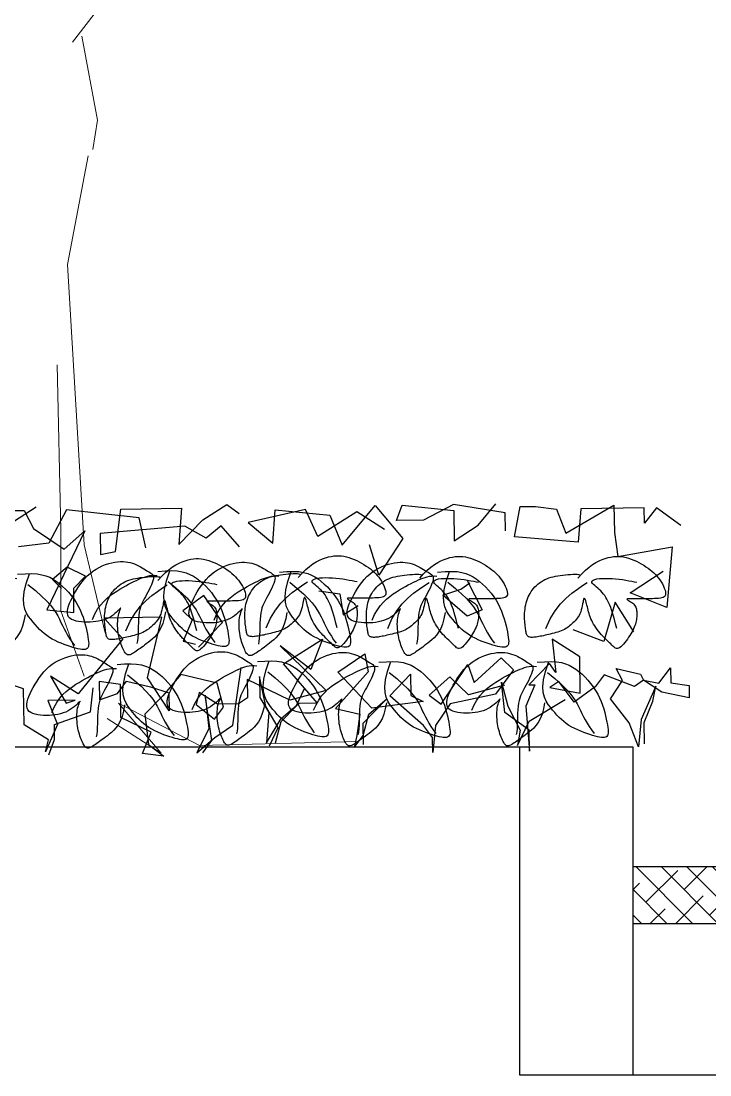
# Model space of a CAD drawing. Extents: x -1568 to -728, y -1287 to -990.
# Drawn here: x -1272.76 to -1269.11, y -1098.82 to -1093.24 of the extents above; entities that cross this region are included whole.
import ezdxf

# ---------------------------------------------------------------- set-up
doc = ezdxf.new("R2010")
doc.units = 0
doc.header["$LTSCALE"] = 5
doc.layers.get('0').update_dxf_attribs({"linetype": 'CONTINUOUS'})
for name, color, linetype in [('fz', 7, 'CONTINUOUS'), ('LH', 94, 'CONTINUOUS'), ('尺寸标注', 2, 'CONTINUOUS'), ('道路结构', 7, 'CONTINUOUS')]:
    doc.layers.add(name, color=color, linetype=linetype)

# ---------------------------------------------------------------- blocks, each defined once
blk = doc.blocks.new('乔木02')
at = {"color": 106, "lineweight": 20}
for p, q in [((251.8, 912.4), (218, 736.5)), ((218, 736.5), (245.1, 283.2)), ((201.4, 574.5), (207.6, 307.1)), ((207.6, 307.1), (207.6, 176.5)), ((245.1, 283.2), (278.9, 141.2)), ((207.6, 176.5), (245, 70.7)), ((301, 27.2), (431.7, -41.2)), ((369.5, -53.6), (301, 27.2)), ((282.3, 2.3), (369.5, -53.6)), ((431.7, -41.2), (686.9, -35))]:
    blk.add_line(p, q, dxfattribs=at)
for points in [[(498.5, 2592.9), (511.1, 2253), (526.2, 1991.2), (518.6, 1757.1), (432.8, 1524.2), (337.1, 1259.8), (301.8, 1194.4), (226.3, 1096.2)], [(241.4, 1106.3), (266.6, 970.3), (259, 922.5)]]:
    blk.add_lwpolyline(points, dxfattribs=at)
blk = doc.blocks.new('LIM43')
at = {"color": 98}
for p, q in [((942284.4114, 2579500.6716), (942284.5407, 2579500.7657)), ((942284.5407, 2579500.7657), (942284.6036, 2579500.6849)), ((942284.6036, 2579500.6849), (942284.6047, 2579500.7649)), ((942284.6047, 2579500.7649), (942284.9407, 2579500.7603)), ((942284.7649, 2579500.7787), (942284.7629, 2579500.6348)), ((942285.019, 2579500.6313), (942284.7649, 2579500.7787)), ((942284.9407, 2579500.7603), (942284.9543, 2579500.5842)), ((942285.0687, 2579500.7585), (942285.019, 2579500.6313)), ((942285.1809, 2579500.773), (942285.0687, 2579500.7585)), ((942285.2609, 2579500.7719), (942285.1809, 2579500.773)), ((942285.2907, 2579500.6116), (942285.2609, 2579500.7719)), ((942285.3405, 2579500.7388), (942285.6132, 2579500.7831)), ((942285.4836, 2579500.6729), (942285.3891, 2579500.7861)), ((942285.6127, 2579500.7511), (942285.6105, 2579500.5912)), ((942285.8852, 2579500.7793), (942285.6127, 2579500.7511)), ((942285.6132, 2579500.7831), (942285.7721, 2579500.7009)), ((942286.0292, 2579500.7774), (942285.8828, 2579500.6035)), ((942285.9161, 2579500.699), (942285.8852, 2579500.7793)), ((942286.2023, 2579500.5672), (942286.0292, 2579500.7774)), ((942286.557, 2579500.7542), (942286.2685, 2579500.7261)), ((942286.331, 2579500.6134), (942286.397, 2579500.7564)), ((942286.397, 2579500.7564), (942286.7001, 2579500.6883)), ((942286.5706, 2579500.5781), (942286.557, 2579500.7542)), ((942286.8134, 2579500.7827), (942286.7487, 2579500.7356)), ((942286.9403, 2579500.701), (942286.8134, 2579500.7827)), ((942287.3732, 2579500.759), (942287.0532, 2579500.7634)), ((942287.0532, 2579500.7634), (942287.0666, 2579500.5713)), ((942287.2765, 2579500.7124), (942287.6612, 2579500.7551)), ((942287.4021, 2579500.5348), (942287.3732, 2579500.759)), ((942287.6612, 2579500.7551), (942287.7548, 2579500.5779)), ((942287.8214, 2579500.7689), (942288.0753, 2579500.6055)), ((942287.8852, 2579500.752), (942287.8359, 2579500.6568)), ((942287.9812, 2579500.7507), (942287.8852, 2579500.752)), ((942285.3392, 2579500.6429), (942285.3405, 2579500.7388)), ((942285.7721, 2579500.7009), (942285.9161, 2579500.699)), ((942285.9794, 2579500.6501), (942286.1247, 2579500.7441)), ((942286.1247, 2579500.7441), (942286.331, 2579500.6134)), ((942286.2685, 2579500.7261), (942286.2023, 2579500.5672)), ((942287.0666, 2579500.5713), (942286.9403, 2579500.701)), ((942287.2424, 2579500.5529), (942287.2765, 2579500.7124)), ((942285.6105, 2579500.5912), (942285.4836, 2579500.6729)), ((942286.7001, 2579500.6883), (942286.5706, 2579500.5781)), ((942286.7463, 2579500.5597), (942286.8439, 2579500.6703)), ((942286.8439, 2579500.6703), (942286.923, 2579500.6053)), ((942286.923, 2579500.6053), (942287.0359, 2579500.6677)), ((942287.0359, 2579500.6677), (942287.4835, 2579500.6296)), ((942287.6744, 2579500.547), (942287.5637, 2579500.6445)), ((942287.5637, 2579500.6445), (942287.766, 2579500.226)), ((942287.8359, 2579500.6568), (942287.6744, 2579500.547)), ((942284.7629, 2579500.6348), (942284.7452, 2579500.5071)), ((942284.9543, 2579500.5842), (942285.2907, 2579500.6116)), ((942285.8828, 2579500.6035), (942286.0081, 2579500.4099)), ((942287.4835, 2579500.6296), (942287.4819, 2579500.5177)), ((942284.7452, 2579500.5071), (942284.4578, 2579500.559)), ((942284.4578, 2579500.559), (942284.4855, 2579500.2389)), ((942286.0081, 2579500.4099), (942286.0583, 2579500.5691)), ((942287.4819, 2579500.5177), (942287.4021, 2579500.5348)), ((942287.7548, 2579500.5779), (942287.9146, 2579500.5598)), ((942284.6786, 2579500.3162), (942284.5041, 2579500.4305)), ((942287.5604, 2579500.4047), (942287.6571, 2579500.4513)), ((942287.6571, 2579500.4513), (942287.7362, 2579500.3863)), ((942285.5437, 2579500.3843), (942285.4615, 2579500.2255)), ((942285.575, 2579500.3359), (942285.5275, 2579500.3685)), ((942287.6235, 2579500.3399), (942287.5604, 2579500.4047)), ((942287.7362, 2579500.3863), (942287.6875, 2579500.339)), ((942284.4855, 2579500.2389), (942284.6786, 2579500.3162)), ((942285.5411, 2579500.1925), (942285.6706, 2579500.3026)), ((942285.6706, 2579500.3026), (942285.575, 2579500.3359)), ((942286.2148, 2579500.3112), (942286.1973, 2579500.1995)), ((942286.3271, 2579500.3256), (942286.2148, 2579500.3112)), ((942287.6218, 2579500.212), (942287.6235, 2579500.3399)), ((942284.6597, 2579500.1086), (942284.7579, 2579500.2671)), ((942284.7579, 2579500.2671), (942284.8191, 2579500.0584)), ((942286.1973, 2579500.1995), (942286.118, 2579500.2485)), ((942286.8369, 2579500.1588), (942286.9349, 2579500.3013)), ((942286.9349, 2579500.3013), (942287.0458, 2579500.2199)), ((942285.4615, 2579500.2255), (942285.5411, 2579500.1925)), ((942287.0458, 2579500.2199), (942286.9971, 2579500.1726)), ((942287.766, 2579500.226), (942287.6218, 2579500.212)), ((942286.9631, 2579500.0291), (942286.8369, 2579500.1588)), ((942286.9971, 2579500.1726), (942287.0436, 2579500.06)), ((942287.1573, 2579500.1864), (942287.4613, 2579500.1822)), ((942287.233, 2579499.8656), (942287.1573, 2579500.1864)), ((942287.4613, 2579500.1822), (942287.3638, 2579500.0716)), ((942284.8191, 2579500.0584), (942284.98, 2579500.1202)), ((942284.946, 2579499.9767), (942285.0913, 2579500.0707)), ((942285.0913, 2579500.0707), (942285.0729, 2579499.8951)), ((942286.5311, 2579500.035), (942286.2878, 2579499.7985)), ((942286.5138, 2579499.9393), (942286.3076, 2579500.0701)), ((942286.3076, 2579500.0701), (942286.3694, 2579499.9093)), ((942286.3694, 2579499.9093), (942286.5311, 2579500.035)), ((942287.0436, 2579500.06), (942286.9794, 2579500.0449)), ((942287.3638, 2579500.0716), (942287.5999, 2579499.7806)), ((942284.9434, 2579499.7849), (942284.946, 2579499.9767)), ((942285.362, 2579499.9711), (942285.2971, 2579499.908)), ((942285.5043, 2579499.8412), (942285.362, 2579499.9711)), ((942286.0825, 2579499.9932), (942286.0652, 2579499.8975)), ((942286.2252, 2579499.8953), (942286.0825, 2579499.9932)), ((942284.4651, 2579499.9194), (942284.464, 2579499.8394)), ((942284.528, 2579499.8386), (942284.4651, 2579499.9194)), ((942284.7531, 2579499.9154), (942284.6247, 2579499.8852)), ((942284.7202, 2579499.8519), (942284.7531, 2579499.9154)), ((942285.0729, 2579499.8951), (942285.1056, 2579499.9426)), ((942285.1056, 2579499.9426), (942285.216, 2579499.8292)), ((942285.5376, 2579499.9367), (942285.5043, 2579499.8412)), ((942285.6787, 2579499.7269), (942285.5376, 2579499.9367)), ((942286.335, 2579499.7339), (942286.5138, 2579499.9393)), ((942286.7815, 2579499.6159), (942286.7376, 2579499.9203)), ((942284.6247, 2579499.8852), (942284.6082, 2579499.8534)), ((942284.6558, 2579499.8208), (942284.8167, 2579499.8826)), ((942284.8167, 2579499.8826), (942284.8638, 2579499.818)), ((942285.2971, 2579499.908), (942285.3914, 2579499.7788)), ((942285.5354, 2579499.7768), (942285.6327, 2579499.8714)), ((942285.6327, 2579499.8714), (942285.7434, 2579499.774)), ((942285.8409, 2579499.8846), (942285.8394, 2579499.7727)), ((942285.9514, 2579499.7711), (942285.8409, 2579499.8846)), ((942286.0465, 2579499.7059), (942286.2252, 2579499.8953)), ((942286.0652, 2579499.8975), (942286.2385, 2579499.7033)), ((942286.4792, 2579499.7479), (942286.7047, 2579499.8568)), ((942286.6068, 2579499.7142), (942286.6409, 2579499.8736)), ((942286.6409, 2579499.8736), (942286.6394, 2579499.7617)), ((942286.7047, 2579499.8568), (942286.7034, 2579499.7609)), ((942286.8645, 2579499.8386), (942287.0572, 2579499.8839)), ((942287.0572, 2579499.8839), (942287.1517, 2579499.7707)), ((942287.1186, 2579499.6912), (942287.233, 2579499.8656)), ((942287.5999, 2579499.7806), (942287.7452, 2579499.8745)), ((942287.7452, 2579499.8745), (942287.6632, 2579499.7318)), ((942287.8883, 2579499.8086), (942288.0812, 2579499.8699)), ((942284.3678, 2579499.8248), (942284.3669, 2579499.7608)), ((942284.464, 2579499.8394), (942284.3678, 2579499.8248)), ((942284.5114, 2579499.7908), (942284.6082, 2579499.8534)), ((942284.6082, 2579499.8534), (942284.528, 2579499.8386)), ((942284.5587, 2579499.7422), (942284.5438, 2579499.8224)), ((942284.5438, 2579499.8224), (942284.6214, 2579499.6454)), ((942284.6082, 2579499.8534), (942284.6558, 2579499.8208)), ((942284.7829, 2579499.7551), (942284.7202, 2579499.8519)), ((942284.8638, 2579499.818), (942284.9747, 2579499.7365)), ((942285.1038, 2579499.8147), (942284.9434, 2579499.7849)), ((942284.9747, 2579499.7365), (942285.0563, 2579499.8473)), ((942285.0563, 2579499.8473), (942285.1038, 2579499.8147)), ((942285.216, 2579499.8292), (942285.184, 2579499.8296)), ((942285.184, 2579499.8296), (942285.2305, 2579499.717)), ((942285.3603, 2579499.8432), (942285.3265, 2579499.7157)), ((942285.3421, 2579499.6835), (942285.3603, 2579499.8432)), ((942285.344, 2579499.8274), (942285.5354, 2579499.7768)), ((942286.4468, 2579499.7164), (942286.4001, 2579499.813)), ((942286.8308, 2579499.7112), (942286.8645, 2579499.8386)), ((942287.2163, 2579499.8178), (942287.1199, 2579499.7872)), ((942287.3447, 2579499.848), (942287.2163, 2579499.8178)), ((942287.3919, 2579499.7834), (942287.3447, 2579499.848)), ((942287.3741, 2579499.6558), (942287.3765, 2579499.8316)), ((942287.3765, 2579499.8316), (942287.4888, 2579499.8461)), ((942287.4888, 2579499.8461), (942287.4874, 2579499.7502)), ((942287.5346, 2579499.6856), (942287.5203, 2579499.8137)), ((942287.8857, 2579499.6168), (942287.8883, 2579499.8086)), ((942284.3669, 2579499.7608), (942284.5114, 2579499.7908)), ((942284.6852, 2579499.6286), (942284.7829, 2579499.7551)), ((942285.2134, 2579499.6373), (942285.0229, 2579499.7518)), ((942285.3914, 2579499.7788), (942285.6307, 2579499.7276)), ((942285.7434, 2579499.774), (942285.6787, 2579499.7269)), ((942285.7732, 2579499.6137), (942285.9514, 2579499.7711)), ((942285.8394, 2579499.7727), (942285.775, 2579499.7416)), ((942286.0621, 2579499.6737), (942285.9672, 2579499.7549)), ((942285.9672, 2579499.7549), (942286.0934, 2579499.6253)), ((942286.2878, 2579499.7985), (942286.4792, 2579499.7479)), ((942286.6394, 2579499.7617), (942286.5903, 2579499.6825)), ((942286.7034, 2579499.7609), (942286.751, 2579499.7282)), ((942286.863, 2579499.7267), (942286.9599, 2579499.7893)), ((942286.8924, 2579499.5344), (942286.9276, 2579499.7738)), ((942286.9276, 2579499.7738), (942286.9092, 2579499.5982)), ((942286.9599, 2579499.7893), (942286.975, 2579499.7252)), ((942287.1199, 2579499.7872), (942287.1186, 2579499.6912)), ((942287.1517, 2579499.7707), (942287.2463, 2579499.6735)), ((942287.4874, 2579499.7502), (942287.3919, 2579499.7834)), ((942287.6154, 2579499.7484), (942287.7594, 2579499.7464)), ((942287.6632, 2579499.7318), (942287.6154, 2579499.7484)), ((942287.7594, 2579499.7464), (942287.7097, 2579499.6192)), ((942284.6052, 2579499.6296), (942284.5587, 2579499.7422)), ((942285.2305, 2579499.717), (942285.2112, 2579499.4775)), ((942285.3265, 2579499.7157), (942285.2608, 2579499.5887)), ((942285.6307, 2579499.7276), (942285.7092, 2579499.6146)), ((942285.775, 2579499.7416), (942286.0465, 2579499.7059)), ((942286.2385, 2579499.7033), (942286.1101, 2579499.673)), ((942286.431, 2579499.7326), (942286.335, 2579499.7339)), ((942286.5259, 2579499.6514), (942286.431, 2579499.7326)), ((942286.5257, 2579499.6354), (942286.4468, 2579499.7164)), ((942286.5412, 2579499.6032), (942286.6068, 2579499.7142)), ((942286.751, 2579499.7282), (942286.863, 2579499.7267)), ((942286.8779, 2579499.6466), (942286.8308, 2579499.7112)), ((942286.975, 2579499.7252), (942286.8779, 2579499.6466)), ((942284.6214, 2579499.6454), (942284.6354, 2579499.5013)), ((942285.2128, 2579499.5894), (942285.3421, 2579499.6835)), ((942285.2757, 2579499.5086), (942285.2134, 2579499.6373)), ((942286.0926, 2579499.5614), (942286.0621, 2579499.6737)), ((942286.1101, 2579499.673), (942286.1246, 2579499.5609)), ((942286.5561, 2579499.523), (942286.5257, 2579499.6354)), ((942286.6041, 2579499.5224), (942286.5259, 2579499.6514)), ((942286.5903, 2579499.6825), (942286.6041, 2579499.5224)), ((942287.213, 2579499.578), (942287.3741, 2579499.6558)), ((942287.2463, 2579499.6735), (942287.2282, 2579499.5139)), ((942287.7257, 2579499.619), (942287.5346, 2579499.6856)), ((942284.6037, 2579499.5177), (942284.6052, 2579499.6296)), ((942284.6354, 2579499.5013), (942284.6852, 2579499.6286)), ((942285.2112, 2579499.4775), (942285.2128, 2579499.5894)), ((942285.2608, 2579499.5887), (942285.2757, 2579499.5086)), ((942285.7092, 2579499.6146), (942285.7232, 2579499.4705)), ((942285.7243, 2579499.5504), (942285.7732, 2579499.6137)), ((942286.0934, 2579499.6253), (942286.0919, 2579499.5134)), ((942286.5879, 2579499.5066), (942286.5412, 2579499.6032)), ((942286.8766, 2579499.5506), (942286.7815, 2579499.6159)), ((942286.9092, 2579499.5982), (942286.9715, 2579499.4694)), ((942287.2595, 2579499.4655), (942287.213, 2579499.578)), ((942287.7097, 2579499.6192), (942287.7717, 2579499.4745)), ((942287.7246, 2579499.5391), (942287.7257, 2579499.619)), ((942287.7566, 2579499.5386), (942287.8857, 2579499.6168)), ((942285.7232, 2579499.4705), (942285.7243, 2579499.5504)), ((942286.1397, 2579499.4968), (942286.0926, 2579499.5614)), ((942286.1246, 2579499.5609), (942286.1397, 2579499.4968)), ((942286.9715, 2579499.4694), (942286.8766, 2579499.5506)), ((942286.9395, 2579499.4698), (942286.8924, 2579499.5344)), ((942287.7555, 2579499.4587), (942287.7246, 2579499.5391)), ((942287.7717, 2579499.4745), (942287.7566, 2579499.5386)), ((942287.2282, 2579499.5139), (942287.1473, 2579499.451)), ((942287.1473, 2579499.451), (942287.2595, 2579499.4655))]:
    blk.add_line(p, q, dxfattribs=at)
blk = doc.blocks.new('花')
at = {"layer": 'LH', "color": 12}
for p, q in [((0.5797, 0.4507), (0.5698, 0.4448)), ((0.5901, 0.4561), (0.5797, 0.4507)), ((0.6009, 0.461), (0.5901, 0.4561)), ((0.6123, 0.4652), (0.6009, 0.461)), ((0.6241, 0.4688), (0.6123, 0.4652)), ((0.6366, 0.4716), (0.6241, 0.4688)), ((0.6496, 0.4736), (0.6366, 0.4716)), ((0.6634, 0.4747), (0.6496, 0.4736)), ((0.6779, 0.4749), (0.6634, 0.4747)), ((0.6932, 0.4741), (0.6779, 0.4749)), ((0.7092, 0.4722), (0.6932, 0.4741)), ((0.7259, 0.4693), (0.7092, 0.4722)), ((0.7431, 0.4652), (0.7259, 0.4693)), ((0.7605, 0.4599), (0.7431, 0.4652)), ((0.7779, 0.4533), (0.7605, 0.4599)), ((0.7953, 0.4454), (0.7779, 0.4533)), ((-0.5435, 0.395), (-0.5567, 0.3892)), ((-0.5303, 0.4), (-0.5435, 0.395)), ((-0.5172, 0.4041), (-0.5303, 0.4)), ((-0.5041, 0.4071), (-0.5172, 0.4041)), ((-0.4909, 0.4092), (-0.5041, 0.4071)), ((-0.4776, 0.4103), (-0.4909, 0.4092)), ((-0.4639, 0.4103), (-0.4776, 0.4103)), ((-0.4498, 0.4093), (-0.4639, 0.4103)), ((-0.4351, 0.4072), (-0.4498, 0.4093)), ((-0.4197, 0.4041), (-0.4351, 0.4072)), ((-0.4036, 0.3998), (-0.4197, 0.4041)), ((-0.3867, 0.3941), (-0.4036, 0.3998)), ((-0.369, 0.3867), (-0.3867, 0.3941)), ((0.3425, 0.3937), (0.321, 0.3859)), ((0.3674, 0.3998), (0.3425, 0.3937)), ((0.3964, 0.4039), (0.3674, 0.3998)), ((0.4303, 0.4061), (0.3964, 0.4039)), ((0.4295, 0.3534), (0.4075, 0.4044)), ((0.47, 0.4062), (0.4303, 0.4061)), ((0.4996, 0.3924), (0.4969, 0.3877)), ((0.5035, 0.3966), (0.4996, 0.3924)), ((0.5084, 0.4007), (0.5035, 0.3966)), ((0.5141, 0.4049), (0.5084, 0.4007)), ((0.5205, 0.4095), (0.5141, 0.4049)), ((0.5274, 0.4146), (0.5205, 0.4095)), ((0.5349, 0.4203), (0.5274, 0.4146)), ((0.5429, 0.4263), (0.5349, 0.4203)), ((0.5514, 0.4325), (0.5429, 0.4263)), ((0.5604, 0.4387), (0.5514, 0.4325)), ((0.5698, 0.4448), (0.5604, 0.4387)), ((0.8123, 0.4361), (0.7953, 0.4454)), ((0.8287, 0.4253), (0.8123, 0.4361)), ((0.8445, 0.4131), (0.8287, 0.4253)), ((0.8595, 0.3996), (0.8445, 0.4131)), ((0.8738, 0.3851), (0.8595, 0.3996)), ((-0.6308, 0.3427), (-0.6414, 0.334)), ((-0.6196, 0.3512), (-0.6308, 0.3427)), ((-0.6078, 0.3596), (-0.6196, 0.3512)), ((-0.5955, 0.3677), (-0.6078, 0.3596)), ((-0.5828, 0.3754), (-0.5955, 0.3677)), ((-0.5698, 0.3826), (-0.5828, 0.3754)), ((-0.5567, 0.3892), (-0.5698, 0.3826)), ((-0.3504, 0.3772), (-0.369, 0.3867)), ((-0.331, 0.3653), (-0.3504, 0.3772)), ((-0.3106, 0.3508), (-0.331, 0.3653)), ((-0.2893, 0.3332), (-0.3106, 0.3508)), ((-0.2428, 0.3349), (-0.2545, 0.3341)), ((-0.2299, 0.3354), (-0.2428, 0.3349)), ((-0.2163, 0.3356), (-0.2299, 0.3354)), ((-0.2025, 0.3355), (-0.2163, 0.3356)), ((-0.1889, 0.3352), (-0.2025, 0.3355)), ((-0.1756, 0.3347), (-0.1889, 0.3352)), ((-0.1627, 0.3338), (-0.1756, 0.3347)), ((0.2535, 0.3385), (0.2384, 0.3231)), ((0.2691, 0.3526), (0.2535, 0.3385)), ((0.2851, 0.3652), (0.2691, 0.3526)), ((0.3021, 0.3764), (0.2851, 0.3652)), ((0.321, 0.3859), (0.3021, 0.3764)), ((0.4201, 0.348), (0.3832, 0.3123)), ((0.4433, 0.3104), (0.4295, 0.3534)), ((0.4891, 0.387), (0.4751, 0.385)), ((0.5023, 0.3878), (0.4891, 0.387)), ((0.4954, 0.3823), (0.4953, 0.3759)), ((0.4953, 0.3759), (0.4968, 0.3682)), ((0.4969, 0.3877), (0.4954, 0.3823)), ((0.4968, 0.3682), (0.5, 0.3591)), ((0.5, 0.3591), (0.5045, 0.3487)), ((0.5147, 0.3874), (0.5023, 0.3878)), ((0.5045, 0.3487), (0.5103, 0.3374)), ((0.5103, 0.3374), (0.5169, 0.3254)), ((0.5267, 0.3861), (0.5147, 0.3874)), ((0.5385, 0.3838), (0.5267, 0.3861)), ((0.5503, 0.3808), (0.5385, 0.3838)), ((0.5622, 0.3771), (0.5503, 0.3808)), ((0.5745, 0.373), (0.5622, 0.3771)), ((0.5875, 0.3683), (0.5745, 0.373)), ((0.601, 0.3633), (0.5875, 0.3683)), ((0.6152, 0.3577), (0.601, 0.3633)), ((0.63, 0.3515), (0.6152, 0.3577)), ((0.6454, 0.3448), (0.63, 0.3515)), ((0.6615, 0.3373), (0.6454, 0.3448)), ((0.6782, 0.3292), (0.6615, 0.3373)), ((0.8872, 0.3699), (0.8738, 0.3851)), ((0.8998, 0.3542), (0.8872, 0.3699)), ((0.9116, 0.3382), (0.8998, 0.3542)), ((0.9225, 0.3222), (0.9116, 0.3382)), ((-0.6847, 0.2879), (-0.6917, 0.2777)), ((-0.6772, 0.2977), (-0.6847, 0.2879)), ((-0.6691, 0.3072), (-0.6772, 0.2977)), ((-0.6605, 0.3163), (-0.6691, 0.3072)), ((-0.6512, 0.3253), (-0.6605, 0.3163)), ((-0.6414, 0.334), (-0.6512, 0.3253)), ((-0.5189, 0.2807), (-0.5352, 0.2765)), ((-0.5016, 0.2848), (-0.5189, 0.2807)), ((-0.4836, 0.2888), (-0.5016, 0.2848)), ((-0.4653, 0.2923), (-0.4836, 0.2888)), ((-0.447, 0.2954), (-0.4653, 0.2923)), ((-0.4289, 0.2977), (-0.447, 0.2954)), ((-0.4114, 0.2993), (-0.4289, 0.2977)), ((-0.3949, 0.3002), (-0.4114, 0.2993)), ((-0.3799, 0.3003), (-0.3949, 0.3002)), ((-0.3666, 0.2996), (-0.3799, 0.3003)), ((-0.3555, 0.2981), (-0.3666, 0.2996)), ((-0.3469, 0.2958), (-0.3555, 0.2981)), ((-0.3413, 0.2926), (-0.3469, 0.2958)), ((-0.342, 0.2784), (-0.3393, 0.2838)), ((-0.3389, 0.2886), (-0.3413, 0.2926)), ((-0.3393, 0.2838), (-0.3389, 0.2886)), ((-0.2887, 0.2709), (-0.3142, 0.2852)), ((-0.267, 0.3124), (-0.2893, 0.3332)), ((-0.2776, 0.3296), (-0.2796, 0.3273)), ((-0.2724, 0.3315), (-0.2776, 0.3296)), ((-0.2646, 0.333), (-0.2724, 0.3315)), ((-0.2545, 0.3341), (-0.2646, 0.333)), ((-0.1502, 0.3326), (-0.1627, 0.3338)), ((-0.1379, 0.3309), (-0.1502, 0.3326)), ((-0.1261, 0.3288), (-0.1379, 0.3309)), ((-0.1145, 0.3262), (-0.1261, 0.3288)), ((-0.1034, 0.323), (-0.1145, 0.3262)), ((-0.0926, 0.3192), (-0.1034, 0.323)), ((-0.0822, 0.3148), (-0.0926, 0.3192)), ((-0.0723, 0.3098), (-0.0822, 0.3148)), ((-0.0627, 0.3043), (-0.0723, 0.3098)), ((-0.0535, 0.2983), (-0.0627, 0.3043)), ((-0.0448, 0.2918), (-0.0535, 0.2983)), ((-0.0365, 0.2849), (-0.0448, 0.2918)), ((-0.0287, 0.2775), (-0.0365, 0.2849)), ((0.21, 0.2891), (0.1971, 0.2707)), ((0.2238, 0.3066), (0.21, 0.2891)), ((0.2384, 0.3231), (0.2238, 0.3066)), ((0.3533, 0.281), (0.3296, 0.2535)), ((0.3832, 0.3123), (0.3533, 0.281)), ((0.45, 0.2744), (0.4433, 0.3104)), ((0.5169, 0.3254), (0.5242, 0.3132)), ((0.5242, 0.3132), (0.5318, 0.3009)), ((0.5318, 0.3009), (0.5395, 0.2889)), ((0.5395, 0.2889), (0.547, 0.2775)), ((0.6956, 0.3202), (0.6782, 0.3292)), ((0.7136, 0.3104), (0.6956, 0.3202)), ((0.732, 0.2992), (0.7136, 0.3104)), ((0.7506, 0.2864), (0.732, 0.2992)), ((0.7689, 0.2715), (0.7506, 0.2864)), ((0.9325, 0.3065), (0.9225, 0.3222)), ((0.9415, 0.2913), (0.9325, 0.3065)), ((0.9494, 0.2767), (0.9415, 0.2913)), ((-0.7146, 0.2331), (-0.7184, 0.222)), ((-0.7098, 0.2444), (-0.7146, 0.2331)), ((-0.7044, 0.2558), (-0.7098, 0.2444)), ((-0.6983, 0.267), (-0.7044, 0.2558)), ((-0.6917, 0.2777), (-0.6983, 0.267)), ((-0.5639, 0.2687), (-0.5755, 0.2654)), ((-0.5503, 0.2725), (-0.5639, 0.2687)), ((-0.5352, 0.2765), (-0.5503, 0.2725)), ((-0.395, 0.2175), (-0.3887, 0.2263)), ((-0.3887, 0.2263), (-0.382, 0.2348)), ((-0.382, 0.2348), (-0.3749, 0.2429)), ((-0.3749, 0.2429), (-0.3674, 0.2508)), ((-0.3674, 0.2508), (-0.3598, 0.2584)), ((-0.3598, 0.2584), (-0.3528, 0.2656)), ((-0.3528, 0.2656), (-0.3467, 0.2722)), ((-0.3467, 0.2722), (-0.342, 0.2784)), ((-0.2597, 0.2546), (-0.2887, 0.2709)), ((-0.2285, 0.2353), (-0.2597, 0.2546)), ((-0.1961, 0.2122), (-0.2285, 0.2353)), ((-0.0214, 0.2698), (-0.0287, 0.2775)), ((-0.0145, 0.2617), (-0.0214, 0.2698)), ((-0.0081, 0.2531), (-0.0145, 0.2617)), ((-0.0021, 0.2443), (-0.0081, 0.2531)), ((0.0033, 0.235), (-0.0021, 0.2443)), ((0.0082, 0.2254), (0.0033, 0.235)), ((0.0127, 0.2155), (0.0082, 0.2254)), ((0.1743, 0.232), (0.1648, 0.2119)), ((0.1851, 0.2516), (0.1743, 0.232)), ((0.1971, 0.2707), (0.1851, 0.2516)), ((0.311, 0.2291), (0.2967, 0.2074)), ((0.3296, 0.2535), (0.311, 0.2291)), ((0.4471, 0.2192), (0.4509, 0.2443)), ((0.4509, 0.2443), (0.45, 0.2744)), ((0.547, 0.2775), (0.554, 0.2669)), ((0.554, 0.2669), (0.5606, 0.2568)), ((0.5606, 0.2568), (0.5668, 0.2468)), ((0.5668, 0.2468), (0.5724, 0.2364)), ((0.5724, 0.2364), (0.5775, 0.2253)), ((0.5775, 0.2253), (0.582, 0.2129)), ((0.682, 0.2284), (0.682, 0.2291)), ((0.682, 0.2291), (0.6836, 0.2281)), ((0.6831, 0.2259), (0.682, 0.2284)), ((0.6852, 0.222), (0.6831, 0.2259)), ((0.6836, 0.2281), (0.6869, 0.2253)), ((0.6869, 0.2253), (0.6919, 0.221)), ((0.7869, 0.254), (0.7689, 0.2715)), ((0.8042, 0.2335), (0.7869, 0.254)), ((0.8205, 0.2097), (0.8042, 0.2335)), ((0.9559, 0.2627), (0.9494, 0.2767)), ((0.9608, 0.2496), (0.9559, 0.2627)), ((0.964, 0.2372), (0.9608, 0.2496)), ((0.9651, 0.2258), (0.964, 0.2372)), ((0.964, 0.2155), (0.9651, 0.2258)), ((-0.7228, 0.2017), (-0.723, 0.1931)), ((-0.723, 0.1931), (-0.7218, 0.1859)), ((-0.7212, 0.2114), (-0.7228, 0.2017)), ((-0.7218, 0.1859), (-0.7189, 0.1803)), ((-0.7184, 0.222), (-0.7212, 0.2114)), ((-0.7189, 0.1803), (-0.7145, 0.1761)), ((-0.7145, 0.1761), (-0.7087, 0.1731)), ((-0.7087, 0.1731), (-0.7016, 0.1713)), ((-0.7016, 0.1713), (-0.6933, 0.1703)), ((-0.6933, 0.1703), (-0.6839, 0.17)), ((-0.6839, 0.17), (-0.6736, 0.1701)), ((-0.6736, 0.1701), (-0.6625, 0.1706)), ((-0.6625, 0.1706), (-0.6506, 0.1712)), ((-0.6506, 0.1712), (-0.6383, 0.1719)), ((-0.6383, 0.1719), (-0.6256, 0.1727)), ((-0.6256, 0.1727), (-0.6128, 0.1735)), ((-0.6128, 0.1735), (-0.6001, 0.1744)), ((-0.6001, 0.1744), (-0.5877, 0.1754)), ((-0.5877, 0.1754), (-0.5757, 0.1764)), ((-0.5757, 0.1764), (-0.5644, 0.1774)), ((-0.5644, 0.1774), (-0.5539, 0.1785)), ((-0.5539, 0.1785), (-0.5445, 0.1794)), ((-0.5445, 0.1794), (-0.5362, 0.1803)), ((-0.5362, 0.1803), (-0.5291, 0.1808)), ((-0.5294, 0.1686), (-0.5348, 0.1647)), ((-0.5245, 0.1721), (-0.5294, 0.1686)), ((-0.5291, 0.1808), (-0.5235, 0.1811)), ((-0.5204, 0.175), (-0.5245, 0.1721)), ((-0.5235, 0.1811), (-0.5194, 0.181)), ((-0.5176, 0.1774), (-0.5204, 0.175)), ((-0.5194, 0.181), (-0.517, 0.1804)), ((-0.5164, 0.1792), (-0.5176, 0.1774)), ((-0.517, 0.1804), (-0.5164, 0.1792)), ((-0.4236, 0.1558), (-0.4198, 0.1674)), ((-0.4198, 0.1674), (-0.4157, 0.1784)), ((-0.4157, 0.1784), (-0.4111, 0.1888)), ((-0.4111, 0.1888), (-0.4061, 0.1988)), ((-0.4061, 0.1988), (-0.4008, 0.2084)), ((-0.4008, 0.2084), (-0.395, 0.2175)), ((-0.3029, 0.1655), (-0.3015, 0.1739)), ((-0.3015, 0.1739), (-0.3001, 0.1819)), ((-0.3001, 0.1819), (-0.2986, 0.1891)), ((-0.2986, 0.1891), (-0.297, 0.1952)), ((-0.297, 0.1952), (-0.2954, 0.2)), ((-0.2954, 0.2), (-0.2937, 0.203)), ((-0.2937, 0.203), (-0.2919, 0.2039)), ((-0.2919, 0.2039), (-0.29, 0.2024)), ((-0.29, 0.2024), (-0.288, 0.1984)), ((-0.288, 0.1984), (-0.2858, 0.1921)), ((-0.2858, 0.1921), (-0.2835, 0.184)), ((-0.2835, 0.184), (-0.2809, 0.1747)), ((-0.2809, 0.1747), (-0.278, 0.1644)), ((-0.1637, 0.1842), (-0.1961, 0.2122)), ((-0.1322, 0.1503), (-0.1637, 0.1842)), ((0.0166, 0.2052), (0.0127, 0.2155)), ((0.02, 0.1945), (0.0166, 0.2052)), ((0.023, 0.1837), (0.02, 0.1945)), ((0.0254, 0.1727), (0.023, 0.1837)), ((0.0275, 0.1617), (0.0254, 0.1727)), ((0.1498, 0.1712), (0.1441, 0.1509)), ((0.1566, 0.1916), (0.1498, 0.1712)), ((0.1648, 0.2119), (0.1566, 0.1916)), ((0.277, 0.169), (0.2696, 0.1513)), ((0.2857, 0.1875), (0.277, 0.169)), ((0.2967, 0.2074), (0.2857, 0.1875)), ((0.42, 0.1633), (0.4305, 0.1797)), ((0.4305, 0.1797), (0.4399, 0.198)), ((0.4399, 0.198), (0.4471, 0.2192)), ((0.4485, 0.19), (0.4569, 0.1573)), ((0.582, 0.2129), (0.5861, 0.1991)), ((0.5861, 0.1991), (0.5896, 0.1832)), ((0.5896, 0.1832), (0.5926, 0.1651)), ((0.688, 0.2166), (0.6852, 0.222)), ((0.6911, 0.2099), (0.688, 0.2166)), ((0.6944, 0.202), (0.6911, 0.2099)), ((0.6919, 0.221), (0.6984, 0.2155)), ((0.6974, 0.1929), (0.6944, 0.202)), ((0.7001, 0.1829), (0.6974, 0.1929)), ((0.6984, 0.2155), (0.7063, 0.2092)), ((0.7023, 0.1721), (0.7001, 0.1829)), ((0.704, 0.1607), (0.7023, 0.1721)), ((0.7063, 0.2092), (0.7154, 0.2025)), ((0.7154, 0.2025), (0.7257, 0.1957)), ((0.7257, 0.1957), (0.737, 0.1893)), ((0.737, 0.1893), (0.7492, 0.1834)), ((0.7492, 0.1834), (0.762, 0.1786)), ((0.762, 0.1786), (0.7756, 0.1747)), ((0.7756, 0.1747), (0.7896, 0.1717)), ((0.7896, 0.1717), (0.8042, 0.1696)), ((0.8042, 0.1696), (0.8191, 0.1684)), ((0.8191, 0.1684), (0.8343, 0.1679)), ((0.8356, 0.182), (0.8205, 0.2097)), ((0.8343, 0.1679), (0.8496, 0.1682)), ((0.8496, 0.1682), (0.8651, 0.1692)), ((0.8651, 0.1692), (0.8805, 0.1708)), ((0.8805, 0.1708), (0.8956, 0.1732)), ((0.8956, 0.1732), (0.91, 0.1763)), ((0.91, 0.1763), (0.9234, 0.1803)), ((0.9234, 0.1803), (0.9355, 0.1852)), ((0.9355, 0.1852), (0.9459, 0.1911)), ((0.9459, 0.1911), (0.9544, 0.1981)), ((0.9544, 0.1981), (0.9605, 0.2062)), ((0.9605, 0.2062), (0.964, 0.2155)), ((-0.5626, 0.1166), (-0.5627, 0.1101)), ((-0.5621, 0.1228), (-0.5626, 0.1166)), ((-0.5611, 0.1289), (-0.5621, 0.1228)), ((-0.5595, 0.1347), (-0.5611, 0.1289)), ((-0.5573, 0.1403), (-0.5595, 0.1347)), ((-0.5543, 0.1457), (-0.5573, 0.1403)), ((-0.5504, 0.1509), (-0.5543, 0.1457)), ((-0.5457, 0.1558), (-0.5504, 0.1509)), ((-0.5404, 0.1604), (-0.5457, 0.1558)), ((-0.5348, 0.1647), (-0.5404, 0.1604)), ((-0.4374, 0.0971), (-0.4339, 0.1144)), ((-0.4339, 0.1144), (-0.4305, 0.1297)), ((-0.4305, 0.1297), (-0.4272, 0.1434)), ((-0.4272, 0.1434), (-0.4236, 0.1558)), ((-0.3152, 0.1025), (-0.3127, 0.112)), ((-0.3127, 0.112), (-0.3105, 0.1212)), ((-0.3105, 0.1212), (-0.3087, 0.1303)), ((-0.3087, 0.1303), (-0.3071, 0.1393)), ((-0.3071, 0.1393), (-0.3056, 0.1482)), ((-0.3056, 0.1482), (-0.3042, 0.1569)), ((-0.3042, 0.1569), (-0.3029, 0.1655)), ((-0.278, 0.1644), (-0.2747, 0.1537)), ((-0.2747, 0.1537), (-0.2711, 0.1431)), ((-0.2711, 0.1431), (-0.2669, 0.1331)), ((-0.2669, 0.1331), (-0.2623, 0.1239)), ((-0.2623, 0.1239), (-0.2572, 0.1156)), ((-0.2572, 0.1156), (-0.2517, 0.108)), ((-0.1029, 0.1097), (-0.1322, 0.1503)), ((0.0291, 0.1507), (0.0275, 0.1617)), ((0.0304, 0.1399), (0.0291, 0.1507)), ((0.0313, 0.1293), (0.0304, 0.1399)), ((0.0319, 0.1191), (0.0313, 0.1293)), ((0.0323, 0.1094), (0.0319, 0.1191)), ((0.1357, 0.1118), (0.1327, 0.0934)), ((0.1395, 0.1311), (0.1357, 0.1118)), ((0.1441, 0.1509), (0.1395, 0.1311)), ((0.2561, 0.1163), (0.2492, 0.0987)), ((0.2628, 0.1338), (0.2561, 0.1163)), ((0.2696, 0.1513), (0.2628, 0.1338)), ((0.378, 0.106), (0.3887, 0.1192)), ((0.3887, 0.1192), (0.3992, 0.1331)), ((0.3992, 0.1331), (0.4096, 0.1478)), ((0.4096, 0.1478), (0.42, 0.1633)), ((0.4569, 0.1573), (0.4671, 0.1299)), ((0.4671, 0.1299), (0.4785, 0.1072)), ((0.5926, 0.1651), (0.5952, 0.1453)), ((0.5952, 0.1453), (0.5976, 0.1247)), ((0.5976, 0.1247), (0.5999, 0.1039)), ((0.7053, 0.1487), (0.704, 0.1607)), ((0.7061, 0.1365), (0.7053, 0.1487)), ((0.7059, 0.1), (0.7064, 0.112)), ((0.7065, 0.1242), (0.7061, 0.1365)), ((0.7064, 0.112), (0.7065, 0.1242)), ((-0.5627, 0.1101), (-0.5625, 0.1035)), ((-0.5625, 0.1035), (-0.5621, 0.0967)), ((-0.5621, 0.0967), (-0.5614, 0.0897)), ((-0.5614, 0.0897), (-0.5605, 0.0825)), ((-0.5605, 0.0825), (-0.5592, 0.0752)), ((-0.5592, 0.0752), (-0.5576, 0.0678)), ((-0.5576, 0.0678), (-0.5555, 0.0603)), ((-0.5555, 0.0603), (-0.553, 0.0526)), ((-0.4452, 0.0553), (-0.4411, 0.0775)), ((-0.4411, 0.0775), (-0.4374, 0.0971)), ((-0.3347, 0.0534), (-0.3299, 0.0634)), ((-0.3299, 0.0634), (-0.3255, 0.0733)), ((-0.3255, 0.0733), (-0.3216, 0.0832)), ((-0.3216, 0.0832), (-0.3181, 0.0929)), ((-0.3181, 0.0929), (-0.3152, 0.1025)), ((-0.2517, 0.108), (-0.246, 0.1012)), ((-0.246, 0.1012), (-0.24, 0.0949)), ((-0.24, 0.0949), (-0.2338, 0.0891)), ((-0.2338, 0.0891), (-0.2276, 0.0837)), ((-0.2276, 0.0837), (-0.2213, 0.0785)), ((-0.2213, 0.0785), (-0.215, 0.0735)), ((-0.215, 0.0735), (-0.2087, 0.0688)), ((-0.2087, 0.0688), (-0.2022, 0.0642)), ((-0.2022, 0.0642), (-0.1956, 0.0598)), ((-0.1956, 0.0598), (-0.1886, 0.0557)), ((-0.0767, 0.0613), (-0.1029, 0.1097)), ((0.0301, 0.0553), (0.0306, 0.0614)), ((0.0306, 0.0614), (0.0311, 0.068)), ((0.0311, 0.068), (0.0316, 0.0753)), ((0.0316, 0.0753), (0.032, 0.083)), ((0.032, 0.083), (0.0322, 0.0913)), ((0.0322, 0.0913), (0.0324, 0.1001)), ((0.0324, 0.1001), (0.0323, 0.1094)), ((0.1284, 0.0599), (0.1269, 0.0452)), ((0.1303, 0.076), (0.1284, 0.0599)), ((0.1327, 0.0934), (0.1303, 0.076)), ((0.2336, 0.063), (0.2243, 0.0446)), ((0.2418, 0.081), (0.2336, 0.063)), ((0.2492, 0.0987), (0.2418, 0.081)), ((0.3157, 0.0498), (0.3298, 0.0598)), ((0.3298, 0.0598), (0.343, 0.0704)), ((0.343, 0.0704), (0.3553, 0.0816)), ((0.3553, 0.0816), (0.3669, 0.0935)), ((0.3669, 0.0935), (0.378, 0.106)), ((0.4785, 0.1072), (0.4909, 0.0886)), ((0.4909, 0.0886), (0.5039, 0.0735)), ((0.5039, 0.0735), (0.5169, 0.0613)), ((0.5169, 0.0613), (0.5297, 0.0512)), ((0.5999, 0.1039), (0.6024, 0.0837)), ((0.6024, 0.0837), (0.6051, 0.0649)), ((0.6051, 0.0649), (0.6083, 0.0483)), ((0.6975, 0.0462), (0.6997, 0.0561)), ((0.6997, 0.0561), (0.7018, 0.0664)), ((0.7018, 0.0664), (0.7035, 0.0772)), ((0.7035, 0.0772), (0.7049, 0.0884)), ((0.7049, 0.0884), (0.7059, 0.1)), ((-0.553, 0.0526), (-0.55, 0.0448)), ((-0.55, 0.0448), (-0.5465, 0.0369)), ((-0.5465, 0.0369), (-0.5425, 0.0289)), ((-0.5425, 0.0289), (-0.538, 0.0208)), ((-0.538, 0.0208), (-0.533, 0.0126)), ((-0.533, 0.0126), (-0.5275, 0.0043)), ((-0.5275, 0.0043), (-0.5215, -0.0042)), ((-0.4497, 0.0301), (-0.4452, 0.0553)), ((-0.3719, -0.0028), (-0.3649, 0.0059)), ((-0.3649, 0.0059), (-0.3581, 0.015)), ((-0.3581, 0.015), (-0.3517, 0.0243)), ((-0.3517, 0.0243), (-0.3456, 0.0338)), ((-0.3456, 0.0338), (-0.34, 0.0436)), ((-0.34, 0.0436), (-0.3347, 0.0534)), ((-0.1886, 0.0557), (-0.1813, 0.0518)), ((-0.1813, 0.0518), (-0.1735, 0.0483)), ((-0.1735, 0.0483), (-0.1652, 0.045)), ((-0.1652, 0.045), (-0.1563, 0.0421)), ((-0.1563, 0.0421), (-0.1469, 0.0394)), ((-0.1469, 0.0394), (-0.1371, 0.0371)), ((-0.1371, 0.0371), (-0.1271, 0.0349)), ((-0.1271, 0.0349), (-0.1169, 0.033)), ((-0.1169, 0.033), (-0.1068, 0.0312)), ((-0.1068, 0.0312), (-0.0968, 0.0296)), ((-0.0968, 0.0296), (-0.087, 0.0281)), ((-0.087, 0.0281), (-0.0776, 0.0267)), ((-0.0776, 0.0267), (-0.0685, 0.0254)), ((-0.0685, 0.0254), (-0.0598, 0.0242)), ((-0.0598, 0.0242), (-0.0514, 0.0232)), ((-0.0514, 0.0232), (-0.0434, 0.0222)), ((-0.0434, 0.0222), (-0.0357, 0.0214)), ((-0.0357, 0.0214), (-0.0283, 0.0208)), ((-0.0283, 0.0208), (-0.0213, 0.0204)), ((-0.0213, 0.0204), (-0.0145, 0.0201)), ((-0.0145, 0.0201), (-0.0082, 0.0201)), ((-0.0082, 0.0201), (-0.0022, 0.0202)), ((-0.0022, 0.0202), (0.0033, 0.0207)), ((0.0033, 0.0207), (0.0084, 0.0214)), ((0.0084, 0.0214), (0.0129, 0.0225)), ((0.0129, 0.0225), (0.0168, 0.0238)), ((0.0168, 0.0238), (0.0201, 0.0256)), ((0.0201, 0.0256), (0.0228, 0.0277)), ((0.0228, 0.0277), (0.0248, 0.0302)), ((0.0248, 0.0302), (0.0264, 0.0331)), ((0.0264, 0.0331), (0.0276, 0.0365)), ((0.0276, 0.0365), (0.0285, 0.0404)), ((0.0285, 0.0404), (0.0291, 0.0448)), ((0.0291, 0.0448), (0.0296, 0.0498)), ((0.0296, 0.0498), (0.0301, 0.0553)), ((0.1258, 0.032), (0.1253, 0.0203)), ((0.1253, 0.0203), (0.1255, 0.0101)), ((0.1255, 0.0101), (0.1265, 0.0014)), ((0.1269, 0.0452), (0.1258, 0.032)), ((0.1265, 0.0014), (0.1284, -0.0058)), ((0.2137, 0.0259), (0.2013, 0.0065)), ((0.2103, -0.0035), (0.2244, 0.0022)), ((0.2243, 0.0446), (0.2137, 0.0259)), ((0.2244, 0.0022), (0.2392, 0.0086)), ((0.2392, 0.0086), (0.2545, 0.0156)), ((0.2545, 0.0156), (0.2701, 0.0232)), ((0.2701, 0.0232), (0.2856, 0.0315)), ((0.2856, 0.0315), (0.3009, 0.0403)), ((0.3009, 0.0403), (0.3157, 0.0498)), ((0.5297, 0.0512), (0.5418, 0.0427)), ((0.5418, 0.0427), (0.553, 0.0353)), ((0.553, 0.0353), (0.5633, 0.0287)), ((0.5633, 0.0287), (0.5727, 0.0228)), ((0.5727, 0.0228), (0.5814, 0.0174)), ((0.5814, 0.0174), (0.5896, 0.0126)), ((0.5896, 0.0126), (0.5974, 0.008)), ((0.5974, 0.008), (0.6048, 0.0037)), ((0.6048, 0.0037), (0.6121, -0.0006)), ((0.6083, 0.0483), (0.6121, 0.0346)), ((0.6817, -0.0025), (0.6845, 0.0041)), ((0.6845, 0.0041), (0.6873, 0.0115)), ((0.6873, 0.0115), (0.6899, 0.0194)), ((0.6899, 0.0194), (0.6925, 0.0279)), ((0.6925, 0.0279), (0.6951, 0.0368)), ((0.6951, 0.0368), (0.6975, 0.0462)), ((-0.5215, -0.0042), (-0.5151, -0.0128)), ((-0.5151, -0.0128), (-0.5083, -0.0215)), ((-0.5083, -0.0215), (-0.501, -0.0304)), ((-0.501, -0.0304), (-0.4935, -0.0391)), ((-0.4935, -0.0391), (-0.4858, -0.0475)), ((-0.4858, -0.0475), (-0.4782, -0.0552)), ((-0.4782, -0.0552), (-0.4707, -0.0622)), ((-0.4219, -0.061), (-0.4171, -0.0551)), ((-0.4171, -0.0551), (-0.4119, -0.0486)), ((-0.4119, -0.0486), (-0.406, -0.0418)), ((-0.406, -0.0418), (-0.3997, -0.0346)), ((-0.3997, -0.0346), (-0.393, -0.0271)), ((-0.393, -0.0271), (-0.386, -0.0193)), ((-0.386, -0.0193), (-0.379, -0.0112)), ((-0.379, -0.0112), (-0.3719, -0.0028)), ((0.1272, -0.0543), (0.1159, -0.0585)), ((0.139, -0.0507), (0.1272, -0.0543)), ((0.1284, -0.0058), (0.1313, -0.0115)), ((0.1313, -0.0115), (0.1354, -0.0157)), ((0.1354, -0.0157), (0.1407, -0.0184)), ((0.1515, -0.0479), (0.139, -0.0507)), ((0.1407, -0.0184), (0.1473, -0.0196)), ((0.1473, -0.0196), (0.155, -0.0196)), ((0.1645, -0.0459), (0.1515, -0.0479)), ((0.155, -0.0196), (0.1639, -0.0183)), ((0.1639, -0.0183), (0.1739, -0.016)), ((0.1783, -0.0448), (0.1645, -0.0459)), ((0.1739, -0.016), (0.185, -0.0127)), ((0.1928, -0.0446), (0.1783, -0.0448)), ((0.185, -0.0127), (0.1971, -0.0085)), ((0.2081, -0.0454), (0.1928, -0.0446)), ((0.1971, -0.0085), (0.2103, -0.0035)), ((0.2241, -0.0473), (0.2081, -0.0454)), ((0.2408, -0.0502), (0.2241, -0.0473)), ((0.258, -0.0543), (0.2408, -0.0502)), ((0.2754, -0.0596), (0.258, -0.0543)), ((0.6121, -0.0006), (0.6193, -0.0049)), ((0.6193, -0.0049), (0.6263, -0.009)), ((0.6263, -0.009), (0.6332, -0.0129)), ((0.6332, -0.0129), (0.6399, -0.0162)), ((0.6399, -0.0162), (0.6462, -0.019)), ((0.6462, -0.019), (0.6522, -0.0209)), ((0.6522, -0.0209), (0.6578, -0.0218)), ((0.6578, -0.0218), (0.6628, -0.0215)), ((0.6628, -0.0215), (0.6674, -0.02)), ((0.6674, -0.02), (0.6715, -0.0172)), ((0.6715, -0.0172), (0.6752, -0.0133)), ((0.6752, -0.0133), (0.6786, -0.0084)), ((0.6786, -0.0084), (0.6817, -0.0025)), ((-0.4707, -0.0622), (-0.4634, -0.068)), ((-0.4634, -0.068), (-0.4567, -0.0725)), ((-0.4567, -0.0725), (-0.4504, -0.0754)), ((-0.4504, -0.0754), (-0.4449, -0.0765)), ((-0.4449, -0.0765), (-0.4398, -0.0759)), ((-0.4398, -0.0759), (-0.4352, -0.0739)), ((-0.4352, -0.0739), (-0.4308, -0.0707)), ((-0.4308, -0.0707), (-0.4264, -0.0663)), ((-0.4264, -0.0663), (-0.4219, -0.061)), ((0.0354, -0.11), (0.029, -0.1146)), ((0.0423, -0.1049), (0.0354, -0.11)), ((0.0498, -0.0992), (0.0423, -0.1049)), ((0.0578, -0.0932), (0.0498, -0.0992)), ((0.0663, -0.087), (0.0578, -0.0932)), ((0.0753, -0.0808), (0.0663, -0.087)), ((0.0847, -0.0747), (0.0753, -0.0808)), ((0.0946, -0.0688), (0.0847, -0.0747)), ((0.105, -0.0634), (0.0946, -0.0688)), ((0.1159, -0.0585), (0.105, -0.0634)), ((0.2929, -0.0662), (0.2754, -0.0596)), ((0.3102, -0.0741), (0.2929, -0.0662)), ((0.3272, -0.0834), (0.3102, -0.0741)), ((0.3436, -0.0942), (0.3272, -0.0834)), ((0.3594, -0.1064), (0.3436, -0.0942)), ((0.3744, -0.1199), (0.3594, -0.1064)), ((-0.216, -0.1669), (-0.2316, -0.181)), ((-0.2, -0.1543), (-0.216, -0.1669)), ((-0.183, -0.1431), (-0.2, -0.1543)), ((-0.1641, -0.1336), (-0.183, -0.1431)), ((-0.1426, -0.1258), (-0.1641, -0.1336)), ((-0.1177, -0.1197), (-0.1426, -0.1258)), ((-0.0887, -0.1156), (-0.1177, -0.1197)), ((-0.0548, -0.1134), (-0.0887, -0.1156)), ((-0.0555, -0.1661), (-0.0776, -0.1151)), ((-0.0418, -0.2091), (-0.0555, -0.1661)), ((-0.0151, -0.1133), (-0.0548, -0.1134)), ((0.0041, -0.1325), (-0.0099, -0.1345)), ((0.0172, -0.1317), (0.0041, -0.1325)), ((0.0103, -0.1372), (0.0102, -0.1436)), ((0.0102, -0.1436), (0.0117, -0.1513)), ((0.0118, -0.1318), (0.0103, -0.1372)), ((0.0117, -0.1513), (0.0149, -0.1604)), ((0.0145, -0.1271), (0.0118, -0.1318)), ((0.0184, -0.1229), (0.0145, -0.1271)), ((0.0149, -0.1604), (0.0195, -0.1708)), ((0.0296, -0.1321), (0.0172, -0.1317)), ((0.0233, -0.1188), (0.0184, -0.1229)), ((0.029, -0.1146), (0.0233, -0.1188)), ((0.0416, -0.1334), (0.0296, -0.1321)), ((0.0534, -0.1357), (0.0416, -0.1334)), ((0.0652, -0.1387), (0.0534, -0.1357)), ((0.0771, -0.1424), (0.0652, -0.1387)), ((0.0894, -0.1465), (0.0771, -0.1424)), ((0.1024, -0.1512), (0.0894, -0.1465)), ((0.1159, -0.1562), (0.1024, -0.1512)), ((0.1301, -0.1618), (0.1159, -0.1562)), ((0.1449, -0.168), (0.1301, -0.1618)), ((0.3887, -0.1344), (0.3744, -0.1199)), ((0.4021, -0.1496), (0.3887, -0.1344)), ((0.4147, -0.1653), (0.4021, -0.1496)), ((0.4265, -0.1813), (0.4147, -0.1653)), ((-0.2612, -0.2129), (-0.2751, -0.2304)), ((-0.2467, -0.1964), (-0.2612, -0.2129)), ((-0.2316, -0.181), (-0.2467, -0.1964)), ((-0.1019, -0.2072), (-0.1318, -0.2385)), ((-0.0649, -0.1715), (-0.1019, -0.2072)), ((-0.0351, -0.2451), (-0.0418, -0.2091)), ((0.0195, -0.1708), (0.0252, -0.1821)), ((0.0252, -0.1821), (0.0318, -0.1941)), ((0.0318, -0.1941), (0.0391, -0.2063)), ((0.0391, -0.2063), (0.0467, -0.2186)), ((0.0467, -0.2186), (0.0544, -0.2306)), ((0.1603, -0.1747), (0.1449, -0.168)), ((0.1764, -0.1822), (0.1603, -0.1747)), ((0.1932, -0.1903), (0.1764, -0.1822)), ((0.2105, -0.1993), (0.1932, -0.1903)), ((0.2285, -0.2091), (0.2105, -0.1993)), ((0.2469, -0.2203), (0.2285, -0.2091)), ((0.2655, -0.2331), (0.2469, -0.2203)), ((0.4374, -0.1973), (0.4265, -0.1813)), ((0.4474, -0.213), (0.4374, -0.1973)), ((0.4564, -0.2282), (0.4474, -0.213)), ((-0.3, -0.2679), (-0.3108, -0.2875)), ((-0.288, -0.2488), (-0.3, -0.2679)), ((-0.2751, -0.2304), (-0.288, -0.2488)), ((-0.1555, -0.266), (-0.174, -0.2904)), ((-0.1318, -0.2385), (-0.1555, -0.266)), ((-0.038, -0.3003), (-0.0342, -0.2752)), ((-0.0342, -0.2752), (-0.0351, -0.2451)), ((0.0544, -0.2306), (0.0619, -0.242)), ((0.0619, -0.242), (0.069, -0.2526)), ((0.069, -0.2526), (0.0756, -0.2627)), ((0.0756, -0.2627), (0.0817, -0.2727)), ((0.0817, -0.2727), (0.0873, -0.2831)), ((0.2838, -0.248), (0.2655, -0.2331)), ((0.3018, -0.2655), (0.2838, -0.248)), ((0.3191, -0.286), (0.3018, -0.2655)), ((0.4643, -0.2428), (0.4564, -0.2282)), ((0.4708, -0.2568), (0.4643, -0.2428)), ((0.4758, -0.2699), (0.4708, -0.2568)), ((0.4789, -0.2823), (0.4758, -0.2699)), ((-0.3285, -0.3279), (-0.3353, -0.3483)), ((-0.3203, -0.3076), (-0.3285, -0.3279)), ((-0.3108, -0.2875), (-0.3203, -0.3076)), ((-0.1994, -0.332), (-0.2081, -0.3505)), ((-0.1884, -0.3121), (-0.1994, -0.332)), ((-0.174, -0.2904), (-0.1884, -0.3121)), ((-0.0546, -0.3398), (-0.0452, -0.3214)), ((-0.0452, -0.3214), (-0.038, -0.3003)), ((-0.0366, -0.3295), (-0.0282, -0.3622)), ((0.0873, -0.2831), (0.0924, -0.2942)), ((0.0924, -0.2942), (0.097, -0.3065)), ((0.097, -0.3065), (0.101, -0.3204)), ((0.101, -0.3204), (0.1045, -0.3363)), ((0.1969, -0.2911), (0.197, -0.2904)), ((0.198, -0.2936), (0.1969, -0.2911)), ((0.197, -0.2904), (0.1985, -0.2914)), ((0.2001, -0.2975), (0.198, -0.2936)), ((0.1985, -0.2914), (0.2019, -0.2942)), ((0.2029, -0.3029), (0.2001, -0.2975)), ((0.2019, -0.2942), (0.2068, -0.2985)), ((0.206, -0.3096), (0.2029, -0.3029)), ((0.2093, -0.3175), (0.206, -0.3096)), ((0.2068, -0.2985), (0.2133, -0.304)), ((0.2123, -0.3266), (0.2093, -0.3175)), ((0.215, -0.3366), (0.2123, -0.3266)), ((0.2133, -0.304), (0.2212, -0.3103)), ((0.2212, -0.3103), (0.2304, -0.317)), ((0.2304, -0.317), (0.2406, -0.3238)), ((0.2406, -0.3238), (0.2519, -0.3302)), ((0.2519, -0.3302), (0.2641, -0.3361)), ((0.3354, -0.3098), (0.3191, -0.286)), ((0.3505, -0.3375), (0.3354, -0.3098)), ((0.4383, -0.3392), (0.4504, -0.3343)), ((0.4504, -0.3343), (0.4609, -0.3284)), ((0.4609, -0.3284), (0.4693, -0.3214)), ((0.4693, -0.3214), (0.4754, -0.3133)), ((0.4754, -0.3133), (0.4789, -0.304)), ((0.48, -0.2937), (0.4789, -0.2823)), ((0.4789, -0.304), (0.48, -0.2937)), ((-0.3456, -0.3884), (-0.3494, -0.4077)), ((-0.341, -0.3686), (-0.3456, -0.3884)), ((-0.3353, -0.3483), (-0.341, -0.3686)), ((-0.2223, -0.3857), (-0.229, -0.4032)), ((-0.2155, -0.3682), (-0.2223, -0.3857)), ((-0.2081, -0.3505), (-0.2155, -0.3682)), ((-0.0963, -0.4003), (-0.0859, -0.3864)), ((-0.0859, -0.3864), (-0.0755, -0.3717)), ((-0.0755, -0.3717), (-0.065, -0.3562)), ((-0.065, -0.3562), (-0.0546, -0.3398)), ((-0.0282, -0.3622), (-0.018, -0.3896)), ((-0.018, -0.3896), (-0.0066, -0.4123)), ((0.1045, -0.3363), (0.1075, -0.3544)), ((0.1075, -0.3544), (0.1101, -0.3742)), ((0.1101, -0.3742), (0.1125, -0.3948)), ((0.2172, -0.3474), (0.215, -0.3366)), ((0.2189, -0.3588), (0.2172, -0.3474)), ((0.2202, -0.3708), (0.2189, -0.3588)), ((0.221, -0.383), (0.2202, -0.3708)), ((0.2214, -0.3953), (0.221, -0.383)), ((0.2641, -0.3361), (0.2769, -0.3409)), ((0.2769, -0.3409), (0.2905, -0.3448)), ((0.2905, -0.3448), (0.3046, -0.3478)), ((0.3046, -0.3478), (0.3191, -0.3499)), ((0.3191, -0.3499), (0.334, -0.3511)), ((0.334, -0.3511), (0.3492, -0.3516)), ((0.3492, -0.3516), (0.3645, -0.3513)), ((0.3645, -0.3513), (0.38, -0.3503)), ((0.38, -0.3503), (0.3954, -0.3487)), ((0.3954, -0.3487), (0.4105, -0.3463)), ((0.4105, -0.3463), (0.4249, -0.3432)), ((0.4249, -0.3432), (0.4383, -0.3392)), ((-0.3547, -0.4435), (-0.3567, -0.4596)), ((-0.3524, -0.4261), (-0.3547, -0.4435)), ((-0.3494, -0.4077), (-0.3524, -0.4261)), ((-0.2433, -0.4385), (-0.2515, -0.4565)), ((-0.2359, -0.4208), (-0.2433, -0.4385)), ((-0.229, -0.4032), (-0.2359, -0.4208)), ((-0.1421, -0.4491), (-0.1298, -0.4379)), ((-0.1298, -0.4379), (-0.1182, -0.426)), ((-0.1182, -0.426), (-0.1071, -0.4135)), ((-0.1071, -0.4135), (-0.0963, -0.4003)), ((-0.0066, -0.4123), (0.0058, -0.4309)), ((0.0058, -0.4309), (0.0188, -0.446)), ((0.0188, -0.446), (0.0318, -0.4582)), ((0.1125, -0.3948), (0.1148, -0.4156)), ((0.1148, -0.4156), (0.1173, -0.4358)), ((0.1173, -0.4358), (0.12, -0.4546)), ((0.2167, -0.4531), (0.2184, -0.4423)), ((0.2184, -0.4423), (0.2198, -0.4311)), ((0.2198, -0.4311), (0.2208, -0.4195)), ((0.2208, -0.4195), (0.2213, -0.4075)), ((0.2213, -0.4075), (0.2214, -0.3953)), ((-0.3593, -0.4875), (-0.3598, -0.4992)), ((-0.3598, -0.4992), (-0.3596, -0.5094)), ((-0.3582, -0.4743), (-0.3593, -0.4875)), ((-0.3567, -0.4596), (-0.3582, -0.4743)), ((-0.2714, -0.4936), (-0.2838, -0.513)), ((-0.2607, -0.4749), (-0.2714, -0.4936)), ((-0.2515, -0.4565), (-0.2607, -0.4749)), ((-0.2306, -0.5039), (-0.215, -0.4963)), ((-0.215, -0.4963), (-0.1995, -0.488)), ((-0.1995, -0.488), (-0.1842, -0.4792)), ((-0.1842, -0.4792), (-0.1694, -0.4697)), ((-0.1694, -0.4697), (-0.1553, -0.4597)), ((-0.1553, -0.4597), (-0.1421, -0.4491)), ((0.0318, -0.4582), (0.0446, -0.4683)), ((0.0446, -0.4683), (0.0568, -0.4768)), ((0.0568, -0.4768), (0.0679, -0.4842)), ((0.0679, -0.4842), (0.0782, -0.4908)), ((0.0782, -0.4908), (0.0876, -0.4967)), ((0.0876, -0.4967), (0.0963, -0.502)), ((0.12, -0.4546), (0.1232, -0.4712)), ((0.1232, -0.4712), (0.127, -0.4849)), ((0.2022, -0.508), (0.2048, -0.5001)), ((0.2048, -0.5001), (0.2074, -0.4916)), ((0.2074, -0.4916), (0.21, -0.4827)), ((0.21, -0.4827), (0.2124, -0.4733)), ((0.2124, -0.4733), (0.2147, -0.4634)), ((0.2147, -0.4634), (0.2167, -0.4531)), ((-0.3596, -0.5094), (-0.3586, -0.5181)), ((-0.3586, -0.5181), (-0.3567, -0.5253)), ((-0.3567, -0.5253), (-0.3538, -0.531)), ((-0.3538, -0.531), (-0.3497, -0.5352)), ((-0.3497, -0.5352), (-0.3444, -0.5379)), ((-0.3444, -0.5379), (-0.3378, -0.5391)), ((-0.3378, -0.5391), (-0.3301, -0.5391)), ((-0.3301, -0.5391), (-0.3212, -0.5378)), ((-0.3212, -0.5378), (-0.3112, -0.5355)), ((-0.3112, -0.5355), (-0.3001, -0.5322)), ((-0.3001, -0.5322), (-0.288, -0.528)), ((-0.288, -0.528), (-0.2748, -0.523)), ((-0.2748, -0.523), (-0.2607, -0.5173)), ((-0.2607, -0.5173), (-0.2459, -0.5109)), ((-0.2459, -0.5109), (-0.2306, -0.5039)), ((0.0963, -0.502), (0.1045, -0.5069)), ((0.1045, -0.5069), (0.1123, -0.5115)), ((0.1123, -0.5115), (0.1197, -0.5158)), ((0.1197, -0.5158), (0.127, -0.5201)), ((0.127, -0.5201), (0.1342, -0.5244)), ((0.1342, -0.5244), (0.1412, -0.5285)), ((0.1412, -0.5285), (0.1481, -0.5324)), ((0.1481, -0.5324), (0.1548, -0.5357)), ((0.1548, -0.5357), (0.1611, -0.5385)), ((0.1611, -0.5385), (0.1671, -0.5404)), ((0.1671, -0.5404), (0.1727, -0.5413)), ((0.1727, -0.5413), (0.1778, -0.541)), ((0.1778, -0.541), (0.1823, -0.5395)), ((0.1823, -0.5395), (0.1864, -0.5367)), ((0.1864, -0.5367), (0.1901, -0.5328)), ((0.1901, -0.5328), (0.1935, -0.5279)), ((0.1935, -0.5279), (0.1966, -0.522)), ((0.1966, -0.522), (0.1994, -0.5154)), ((0.1994, -0.5154), (0.2022, -0.508))]:
    blk.add_line(p, q, dxfattribs=at)

msp = doc.modelspace()

# ---------------------------------------------------------------- hatches: boundary and pattern name
at = {"layer": 'fz'}
h = msp.add_hatch(dxfattribs=at)
h.set_pattern_fill('ANSI38', color=256, scale=0.03, style=0)
h.set_pattern_definition([(135, (-2706.53779, 0), (0.067351921, 0.067351921), []), (45, (-2706.53779, 0), (0.2020557627, 0.067351921), [0.238125, -0.142875])])
h.paths.add_polyline_path([(-1262.34958, -1098.01673), (-1269.51889, -1098.01673), (-1269.51889, -1097.71673), (-1262.34958, -1097.71673)])

# ---------------------------------------------------------------- linework, layer by layer
for p, q in [((-1278.49612, -1097.08078), (-1269.51889, -1097.08078)), ((-1240.76889, -1097.71673), (-1269.51889, -1097.71673)), ((-1264.11889, -1098.01673), (-1269.51889, -1098.01673)), ((-1262.34958, -1098.01673), (-1269.51889, -1098.01673))]:
    msp.add_line(p, q)
at = {"layer": '道路结构'}
for p, q in [((-1270.11889, -1097.08078), (-1270.11889, -1098.81673)), ((-1269.51889, -1097.08078), (-1269.51889, -1098.81673)), ((-1270.11889, -1098.81673), (-1269.51889, -1098.81673)), ((-1269.51889, -1098.81673), (-1256.7691, -1098.81673))]:
    msp.add_line(p, q, dxfattribs=at)

# ---------------------------------------------------------------- block references
at = {"xscale": 0.003270758432336152, "yscale": 0.00327075831592083, "zscale": 0.0032707584}
msp.add_blockref('乔木02', (-1273.22378, -1096.9392), dxfattribs=at)
at = {"layer": 'fz', "xscale": -1}
msp.add_blockref('LIM43', (941015.14616, -2580596.5821), dxfattribs=at)
at = {"layer": '尺寸标注', "xscale": -1, "rotation": 4.769924570515016}
for p in [(-1272.27181, -1096.53421), (-1271.52957, -1096.51864), (-1270.88671, -1096.52225), (-1270.04979, -1096.52225)]:
    msp.add_blockref('花', p, dxfattribs=at)

doc.saveas('drawing.dxf')
